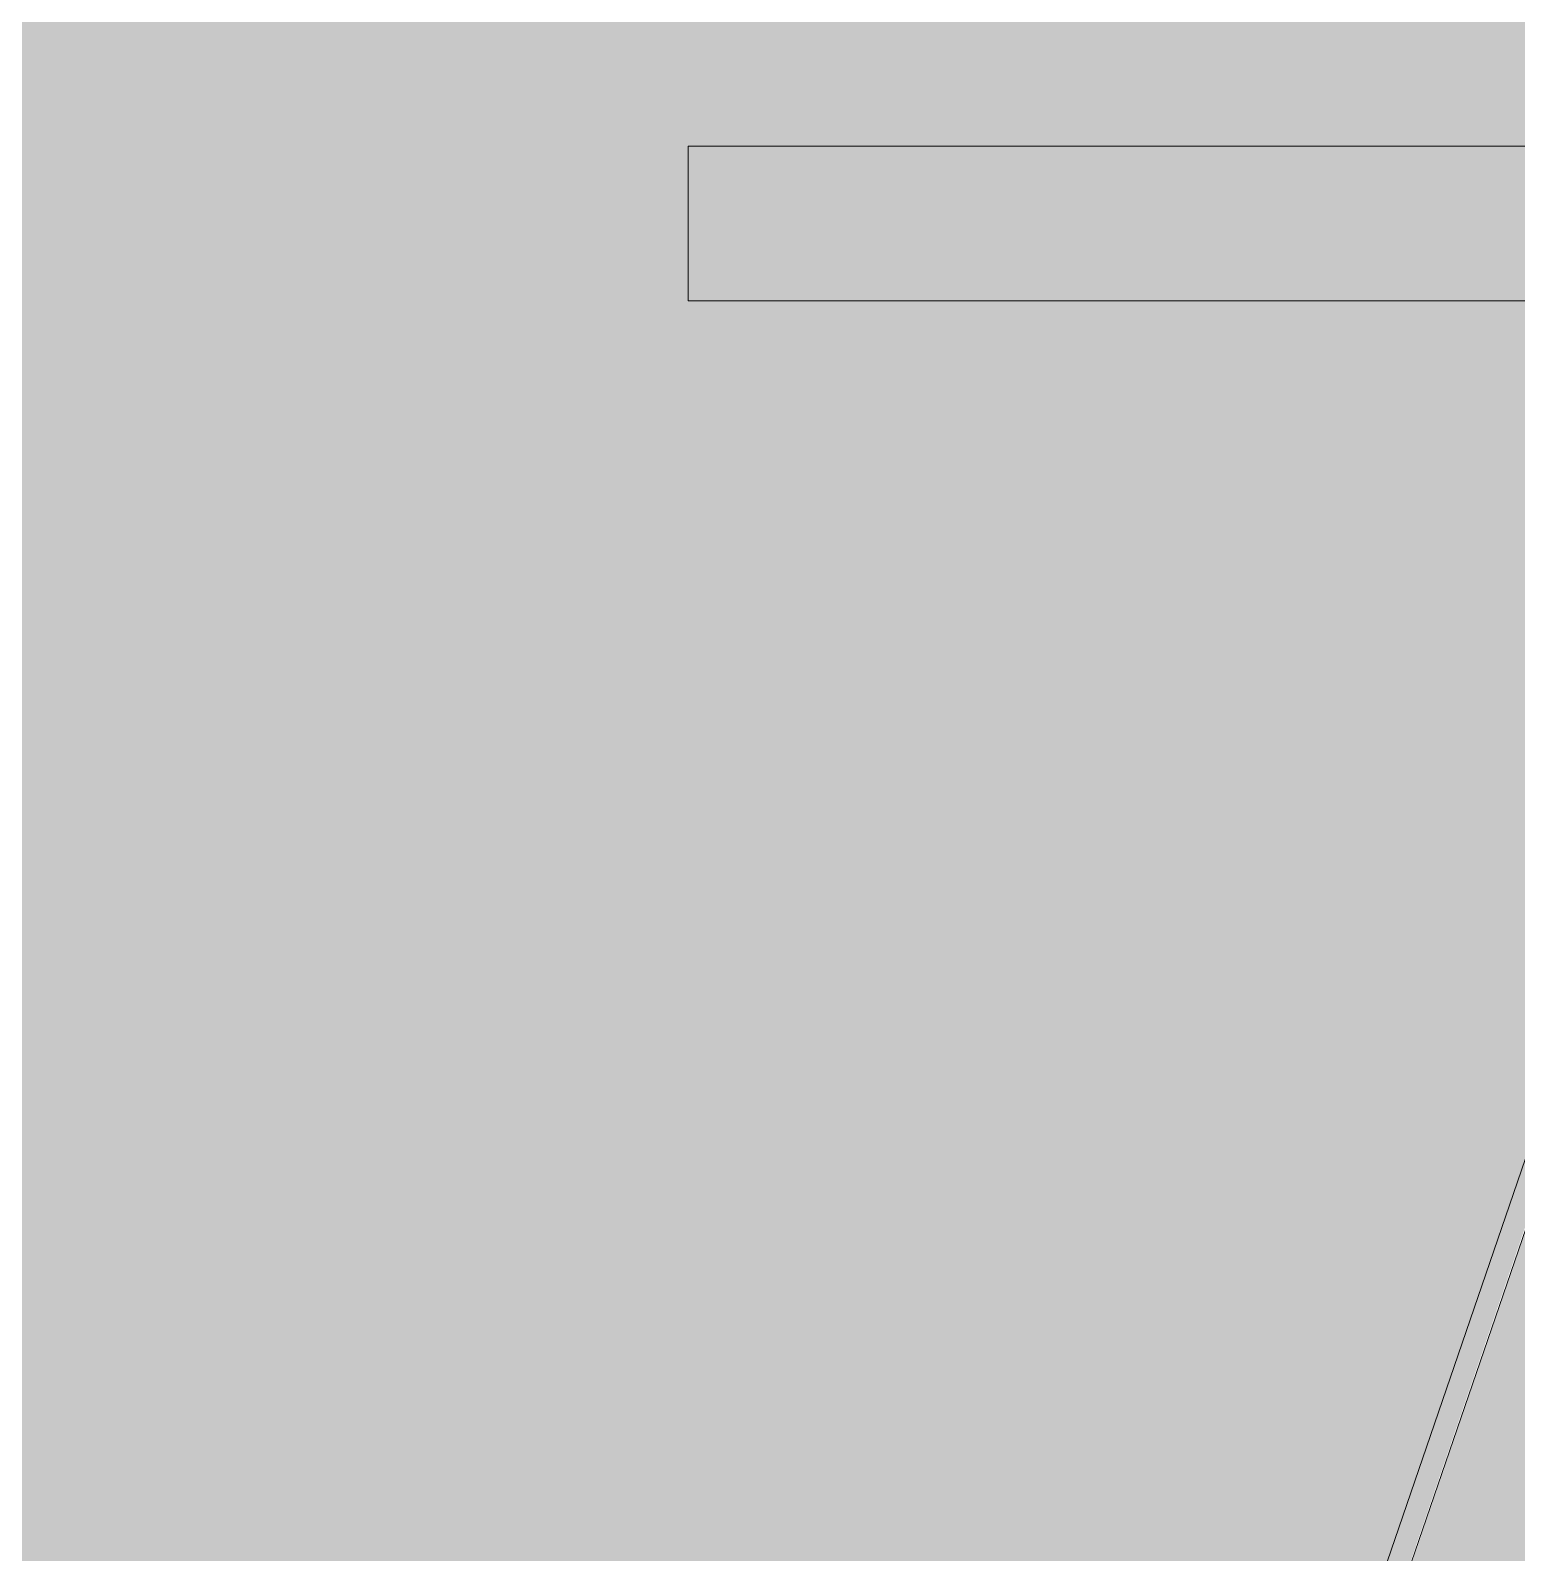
# Model space of a CAD drawing. Header units: millimetres. Extents: x 63432 to 177405, y -1987 to 27578.
# Drawn here: x 162678.4 to 162800.4, y 8736.7 to 8861.7 of the extents above; entities that cross this region are included whole.
import ezdxf

# ---------------------------------------------------------------- set-up
doc = ezdxf.new("R2010")
doc.units = ezdxf.units.MM
doc.layers.add('A-WALL-PATT', color=7, linetype='Continuous', lineweight=9)
for name, color, linetype, lineweight, true_color in [('I-FURN-16', 7, 'Continuous', 9, 0xd1b79e), ('I-FURN-21', 7, 'Continuous', 9, 0x666666), ('I-FURN-26', 7, 'Continuous', 9, 0x2d2d2d), ('I-FURN-30', 7, 'Continuous', 9, 0x4c4c4c), ('I-FURN-50', 7, 'Continuous', 9, 0xd6b594), ('I-FURN-6', 7, 'Continuous', 9, 0xc0c0c0), ('I-FURN-61', 7, 'Continuous', 9, 0xcabbac), ('I-FURN-62', 7, 'Continuous', 9, 0x8b8b8b)]:
    doc.layers.add(name, color=color, linetype=linetype, lineweight=lineweight, true_color=true_color)
doc.layers.add('I-FURN-17', color=7, linetype='Continuous', lineweight=9, true_color=0x111111, transparency=0.7)
doc.layers.add('I-FURN-18', color=7, linetype='Continuous', lineweight=9, true_color=0xe2b180, transparency=0.7)

# ---------------------------------------------------------------- blocks, each defined once
blk = doc.blocks.new('Chair - Tablet Arm - Chair - Tablet Arm-V78-Развертка 3_12-6')
at = {"layer": 'I-FURN-17'}
h = blk.add_hatch(color=256, dxfattribs=at)
h.paths.add_polyline_path([(-81463.85, 8450), (-81461.86, 8450), (-81328.43, 8839.5), (-81330.32, 8839.5), (-81463.87, 8450)])
h.paths.add_polyline_path([(-81323.25, 8834.68), (-81318.46, 8835.09), (-81318.02, 8837.44), (-81318.31, 8839.5), (-81327.23, 8839.5), (-81327.05, 8838.36), (-81325.95, 8837.04), (-81323.27, 8834.7)])
h.paths.add_polyline_path([(-81325.52, 8852.2), (-81312.54, 8852.2), (-81248.35, 9039.44), (-81261.77, 9039.44), (-81325.97, 8852.2)])
blk.add_hatch(color=256, dxfattribs=at).paths.add_polyline_path([(-81450.44, 8450), (-81326.18, 8812.68), (-81336.37, 8816), (-81461.63, 8450), (-81450.93, 8450)])
at = {"layer": 'I-FURN-18'}
blk.add_hatch(color=256, dxfattribs=at).paths.add_polyline_path([(-81415.15, 8839.5), (-81397.8, 8839.5), (-81397.8, 8852.2), (-81423.2, 8852.2), (-81423.2, 8839.5), (-81419.8, 8839.5)])
h = blk.add_hatch(color=256, dxfattribs=at)
h.paths.add_polyline_path([(-81157.59, 8839.5), (-81156.5, 8839.5), (-81156.5, 8852.2), (-81312.54, 8852.2), (-81315.43, 8843.16), (-81315.14, 8842.18), (-81314.55, 8839.5), (-81192.21, 8839.5)])
h.paths.add_polyline_path([(-81365.26, 8839.5), (-81330.32, 8839.5), (-81326.13, 8852.2), (-81397.8, 8852.2), (-81397.8, 8839.5)])
at = {"layer": 'I-FURN-16'}
for p, q in [((-81423.2, 8852.2), (-81423.2, 8839.5)), ((-81423.2, 8852.2), (-81419.8, 8852.2)), ((-81419.8, 8852.2), (-81410.5, 8852.2)), ((-81410.5, 8852.2), (-81397.8, 8852.2)), ((-81397.8, 8852.2), (-81325.97, 8852.2)), ((-81397.8, 8839.5), (-81423.2, 8839.5)), ((-81330.32, 8839.5), (-81397.8, 8839.5))]:
    blk.add_line(p, q, dxfattribs=at)
at = {"layer": 'I-FURN-21'}
blk.add_line((-81330.32, 8839.5), (-81468.25, 8437.22), dxfattribs=at)
at = {"layer": 'I-FURN-26'}
blk.add_line((-81336.32, 8816.15), (-81466.24, 8437.22), dxfattribs=at)
at = {"layer": 'I-FURN-50'}
for p, q in [((-81410.5, 8852.2), (-81423.2, 8852.2)), ((-81397.8, 8852.2), (-81410.5, 8852.2)), ((-81325.97, 8852.2), (-81397.8, 8852.2)), ((-81423.2, 8839.5), (-81410.5, 8839.5)), ((-81410.5, 8839.5), (-81397.8, 8839.5)), ((-81397.8, 8839.5), (-81330.32, 8839.5))]:
    blk.add_line(p, q, dxfattribs=at)
blk = doc.blocks.new('Chair - Tablet Arm - Chair - Tablet Arm-V81-Развертка 3_12-6')
at = {"layer": 'I-FURN-16'}
for p, q in [((-81419.8, 8852.2), (-81423.2, 8852.2)), ((-81410.5, 8852.2), (-81419.8, 8852.2)), ((-81397.8, 8852.2), (-81410.5, 8852.2)), ((-81325.97, 8852.2), (-81397.8, 8852.2)), ((-81423.2, 8839.5), (-81419.8, 8839.5)), ((-81419.8, 8839.5), (-81397.8, 8839.5)), ((-81397.8, 8839.5), (-81330.32, 8839.5))]:
    blk.add_line(p, q, dxfattribs=at)
at = {"layer": 'I-FURN-30'}
blk.add_line((-81336.32, 8816.15), (-81466.24, 8437.22), dxfattribs=at)
at = {"layer": 'I-FURN-61'}
for p, q in [((-81423.2, 8852.2), (-81423.2, 8839.5)), ((-81423.2, 8852.2), (-81419.8, 8852.2)), ((-81419.8, 8852.2), (-81397.8, 8852.2)), ((-81397.8, 8852.2), (-81325.97, 8852.2)), ((-81419.8, 8839.5), (-81423.2, 8839.5)), ((-81397.8, 8839.5), (-81419.8, 8839.5)), ((-81330.32, 8839.5), (-81397.8, 8839.5))]:
    blk.add_line(p, q, dxfattribs=at)
at = {"layer": 'I-FURN-62'}
blk.add_line((-81330.32, 8839.5), (-81468.25, 8437.22), dxfattribs=at)
blk = doc.blocks.new('Chair - Tablet Arm - Chair - Tablet Arm-V88-Развертка 3_12-6')
at = {"layer": 'I-FURN-6'}
for p, q in [((-81261.56, 9040.06), (-81468.26, 8437.19)), ((-81423.2, 8852.2), (-81423.2, 8839.5)), ((-81423.2, 8852.2), (-81397.8, 8852.2)), ((-81397.8, 8852.2), (-81325.97, 8852.2)), ((-81397.8, 8839.5), (-81423.2, 8839.5)), ((-81330.32, 8839.5), (-81397.8, 8839.5))]:
    blk.add_line(p, q, dxfattribs=at)
at = {"layer": 'I-FURN-61'}
for p, q in [((-81397.8, 8852.2), (-81423.2, 8852.2)), ((-81325.97, 8852.2), (-81397.8, 8852.2)), ((-81423.2, 8839.5), (-81397.8, 8839.5)), ((-81397.8, 8839.5), (-81330.32, 8839.5))]:
    blk.add_line(p, q, dxfattribs=at)
at = {"layer": 'I-FURN-62'}
blk.add_line((-81336.32, 8816.15), (-81466.3, 8437.05), dxfattribs=at)

msp = doc.modelspace()

# ---------------------------------------------------------------- hatches: boundary and pattern name
at = {"layer": 'A-WALL-PATT'}
h = msp.add_hatch(color=256, dxfattribs=at)
h.paths.add_polyline_path([(160606.62, 8450), (161691.75, 8450), (161825.3, 8839.5), (161732.42, 8839.5), (161732.42, 8852.2), (161829.65, 8852.2), (161893.84, 9039.44), (161693.89, 9039.44), (161693.89, 9052.14), (161950.36, 9052.14), (161960.05, 9050.62), (161968.81, 9046.22), (161975.82, 9039.36), (161980.94, 9029.08), (162041.59, 8852.2), (162075.32, 8852.2), (162075.32, 8840.4), (162077.83, 8840.7), (162088.49, 8844.86), (162096.15, 8849.9), (162103.52, 8857.9), (162108.39, 8866.34), (162111.35, 8876.23), (162126.46, 8961.89), (162120.2, 8962.99), (162158.25, 9178.77), (162164.45, 9177.38), (162151.27, 9102.62), (162163.78, 9100.42), (162123.24, 8871.96), (162120.05, 8861.31), (162113.42, 8849.82), (162103.51, 8839.64), (162093.23, 8832.88), (162080.76, 8828.34), (162067.58, 8826.8), (162050.29, 8826.8), (162179.65, 8450), (162691.75, 8450), (162825.3, 8839.5), (162732.42, 8839.5), (162732.42, 8852.2), (162829.65, 8852.2), (162893.84, 9039.44), (162693.89, 9039.44), (162693.89, 9052.14), (162950.36, 9052.14), (162960.05, 9050.62), (162968.81, 9046.22), (162975.82, 9039.36), (162980.94, 9029.08), (163041.59, 8852.2), (163075.32, 8852.2), (163075.32, 8840.4), (163077.83, 8840.7), (163088.49, 8844.86), (163096.15, 8849.9), (163103.52, 8857.9), (163108.39, 8866.34), (163111.35, 8876.23), (163126.46, 8961.89), (163120.2, 8962.99), (163158.25, 9178.77), (163164.45, 9177.38), (163151.27, 9102.62), (163163.78, 9100.42), (163123.24, 8871.96), (163120.05, 8861.31), (163113.42, 8849.82), (163103.52, 8839.65), (163093.23, 8832.88), (163080.76, 8828.34), (163067.25, 8826.8), (163050.29, 8826.8), (163179.65, 8450), (163691.75, 8450), (163825.3, 8839.5), (163732.42, 8839.5), (163732.42, 8852.2), (163829.65, 8852.2), (163893.84, 9039.44), (163693.89, 9039.44), (163693.89, 9052.14), (163950.36, 9052.14), (163960.05, 9050.62), (163968.81, 9046.22), (163975.82, 9039.36), (163980.94, 9029.08), (164041.59, 8852.2), (164075.32, 8852.2), (164075.32, 8840.4), (164077.83, 8840.7), (164088.49, 8844.86), (164096.15, 8849.9), (164103.52, 8857.9), (164108.39, 8866.34), (164111.35, 8876.23), (164126.46, 8961.89), (164120.2, 8962.99), (164158.25, 9178.77), (164164.45, 9177.38), (164151.27, 9102.62), (164163.78, 9100.42), (164123.24, 8871.96), (164120.05, 8861.31), (164113.42, 8849.82), (164103.51, 8839.64), (164093.23, 8832.88), (164080.76, 8828.34), (164067.58, 8826.8), (164050.29, 8826.8), (164179.65, 8450), (164234.62, 8450), (164234.62, 13150), (160606.62, 13150), (160606.62, 9070.66)])
h.paths.add_polyline_path([(161707.19, 8450), (162164.05, 8450), (162034.71, 8826.8), (161836.27, 8826.54), (161831.65, 8813.23), (161830.86, 8810.7), (161717.28, 8479.45)])
h.paths.add_polyline_path([(162928.8, 8450), (163164.05, 8450), (163034.71, 8826.8), (162836.27, 8826.54), (162831.65, 8813.23), (162830.86, 8810.7), (162707.19, 8450), (162859.58, 8450)])
h.paths.add_polyline_path([(164164.05, 8450), (164034.71, 8826.8), (163836.27, 8826.54), (163831.65, 8813.23), (163830.86, 8810.7), (163707.19, 8450), (164140.18, 8450)])
h.paths.add_polyline_path([(161959.7, 8852.2), (162028.16, 8852.2), (161968.23, 9026.77), (161961.43, 9035.89), (161950.36, 9039.44), (161907.27, 9039.44), (161843.08, 8852.2), (161925.09, 8852.2)])
h.paths.add_polyline_path([(163999.12, 8852.2), (164028.16, 8852.2), (163968.23, 9026.77), (163961.43, 9035.89), (163950.36, 9039.44), (163907.27, 9039.44), (163843.08, 8852.2), (163967.13, 8852.2)])
h.paths.add_polyline_path([(163019.77, 8852.2), (163028.16, 8852.2), (162968.23, 9026.77), (162961.43, 9035.89), (162950.36, 9039.44), (162907.27, 9039.44), (162843.08, 8852.2), (163013.98, 8852.2)])
h.paths.add_polyline_path([(162898.99, 9055.4), (162441.44, 9055.4), (162441.44, 9074.45), (163024.52, 9074.45), (163024.52, 9055.4), (162901.4, 9055.4)])
h.paths.add_polyline_path([(161717.42, 9055.4), (161441.44, 9055.4), (161441.44, 9074.45), (162024.52, 9074.45), (162024.52, 9055.4), (161752.03, 9055.4)])
h.paths.add_polyline_path([(164004.01, 9055.4), (163441.44, 9055.4), (163441.44, 9074.45), (164024.52, 9074.45), (164024.52, 9055.4), (164005.47, 9055.4)])

# ---------------------------------------------------------------- block references
at = {"layer": 'I-FURN-16'}
msp.add_blockref('Chair - Tablet Arm - Chair - Tablet Arm-V78-Развертка 3_12-6', (244155.62, 0), dxfattribs=at)
at = {"layer": 'I-FURN-6'}
msp.add_blockref('Chair - Tablet Arm - Chair - Tablet Arm-V88-Развертка 3_12-6', (244155.62, 0), dxfattribs=at)
at = {"layer": 'I-FURN-61'}
msp.add_blockref('Chair - Tablet Arm - Chair - Tablet Arm-V81-Развертка 3_12-6', (244155.62, 0), dxfattribs=at)

doc.saveas('drawing.dxf')
